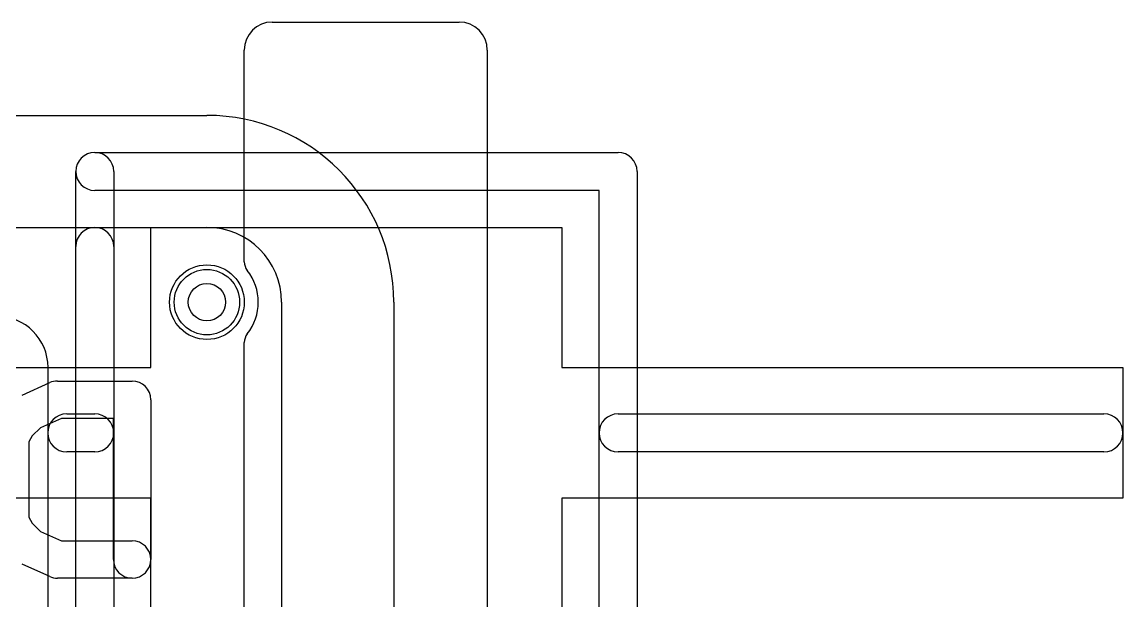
# Model space of a CAD drawing. Extents: x -3.9 to 29.3, y -3.9 to 20.
# Drawn here: x 23.41 to 29.3, y 11.1 to 14.2 of the extents above; entities that cross this region are included whole.
import ezdxf

# ---------------------------------------------------------------- set-up
doc = ezdxf.new("R2010")
doc.units = 0
for name, color, linetype in [('Hole', 1, 'CONTINUOUS'), ('L1', 3, 'CONTINUOUS'), ('L2', 3, 'CONTINUOUS'), ('L3', 3, 'CONTINUOUS'), ('L4', 3, 'CONTINUOUS'), ('Outline', 7, 'CONTINUOUS'), ('PartsArea-A', 111, 'CONTINUOUS'), ('PartsSilk-A', 221, 'CONTINUOUS'), ('PartsSilk-B', 221, 'CONTINUOUS'), ('Resist-A', 2, 'CONTINUOUS'), ('Resist-B', 2, 'CONTINUOUS'), ('Silk-A', 140, 'CONTINUOUS'), ('Silk-B', 140, 'CONTINUOUS')]:
    doc.layers.add(name, color=color, linetype=linetype)

msp = doc.modelspace()

# ---------------------------------------------------------------- linework, layer by layer
at = {"layer": 'Hole'}
msp.add_circle((24.4, 12.7), 0.1, dxfattribs=at)
at = {"layer": 'L1'}
for p, q in [((23.2, 13.1), (24.4, 13.1)), ((24.8, 12.7), (24.8, 1)), ((23.55004, 9.65), (23.55004, 12.35))]:
    msp.add_line(p, q, dxfattribs=at)
msp.add_circle((24.4, 12.7), 0.2, dxfattribs=at)
for centre, radius in [((24.4, 12.7), 0.4), ((23.275, 12.35), 0.27504)]:
    msp.add_arc(centre, radius, 0, 90, dxfattribs=at)
at = {"layer": 'L2'}
for p, q in [((23.2, 13.1), (24.4, 13.1)), ((24.8, 12.7), (24.8, 1))]:
    msp.add_line(p, q, dxfattribs=at)
msp.add_circle((24.4, 12.7), 0.2, dxfattribs=at)
msp.add_arc((24.4, 12.7), 0.4, 0, 90, dxfattribs=at)
at = {"layer": 'L3'}
for p, q in [((23.2, 13.1), (24.4, 13.1)), ((24.8, 12.7), (24.8, 1))]:
    msp.add_line(p, q, dxfattribs=at)
msp.add_circle((24.4, 12.7), 0.2, dxfattribs=at)
msp.add_arc((24.4, 12.7), 0.4, 0, 90, dxfattribs=at)
at = {"layer": 'L4'}
for p, q in [((23.2, 13.1), (24.4, 13.1)), ((24.8, 12.7), (24.8, 1))]:
    msp.add_line(p, q, dxfattribs=at)
msp.add_circle((24.4, 12.7), 0.2, dxfattribs=at)
msp.add_arc((24.4, 12.7), 0.4, 0, 90, dxfattribs=at)
at = {"layer": 'Outline'}
for p, q in [((23.2, 13.7), (24.4, 13.7)), ((25.4, 12.7), (25.4, 1))]:
    msp.add_line(p, q, dxfattribs=at)
msp.add_arc((24.4, 12.7), 1, 0, 90, dxfattribs=at)
at = {"layer": 'PartsArea-A'}
for p, q in [((24.1, 12.35), (24.1, 13.1)), ((24.1, 13.1), (26.3, 13.1)), ((26.3, 13.1), (26.3, 12.35)), ((23.35, 12.35), (24.1, 12.35)), ((26.3, 12.35), (29.3, 12.35)), ((29.3, 12.35), (29.3, 11.65)), ((24.1, 11.65), (23.35, 11.65)), ((24.1, 10.35), (24.1, 11.65)), ((29.3, 11.65), (26.3, 11.65)), ((26.3, 11.65), (26.3, 10.35))]:
    msp.add_line(p, q, dxfattribs=at)
at = {"layer": 'PartsSilk-A'}
for p, q in [((23.8, 13.5016), (26.6, 13.5016)), ((23.6984, 4.6), (23.6984, 13.4)), ((23.9016, 13.4), (23.9016, 4.7016)), ((26.7016, 13.4), (26.7016, 4.6)), ((26.4984, 13.2984), (23.8, 13.2984)), ((26.4984, 4.7016), (26.4984, 13.2984)), ((23.65, 12.1016), (23.8, 12.1016)), ((26.6, 12.1016), (29.2, 12.1016)), ((23.8, 11.8984), (23.65, 11.8984)), ((29.2, 11.8984), (26.6, 11.8984))]:
    msp.add_line(p, q, dxfattribs=at)
for centre, start, end in [((23.8, 13.4), 90, -90), ((23.8, 13.4), 0, 180), ((26.6, 13.4), 0, 90), ((23.65, 12), 90, -90), ((23.8, 12), -90, 90), ((26.6, 12), 90, -90), ((29.2, 12), -90, 90)]:
    msp.add_arc(centre, 0.1016, start, end, dxfattribs=at)
at = {"layer": 'PartsSilk-B'}
for p, q in [((23.41081, 12.2023), (23.55896, 12.26897)), ((23.6, 12.27778), (24, 12.27778)), ((24.1, 12.17778), (24.1, 11.32222)), ((23.62146, 12.07778), (23.5096, 12.02744)), ((23.9, 12.07778), (23.62146, 12.07778)), ((23.9, 11.32222), (23.9, 12.07778)), ((23.5096, 12.02744), (23.4658, 11.98363)), ((23.4658, 11.98363), (23.44815, 11.95186)), ((23.44815, 11.95186), (23.44815, 11.54814)), ((23.44815, 11.54814), (23.4658, 11.51637)), ((23.4658, 11.51637), (23.5096, 11.47256)), ((23.5096, 11.47256), (23.62146, 11.42222)), ((23.62146, 11.42222), (24, 11.42222)), ((23.55896, 11.23103), (23.41081, 11.2977)), ((24, 11.22222), (23.6, 11.22222))]:
    msp.add_line(p, q, dxfattribs=at)
for centre, start, end in [((23.6, 12.17778), 90, 114.230097), ((24, 12.17778), 0, 90), ((24, 11.32222), -90, 90), ((24, 11.32222), 180, 0), ((23.6, 11.32222), -114.230097, -90)]:
    msp.add_arc(centre, 0.1, start, end, dxfattribs=at)
at = {"layer": 'Resist-A'}
msp.add_circle((24.4, 12.7), 0.175, dxfattribs=at)
at = {"layer": 'Resist-B'}
msp.add_circle((24.4, 12.7), 0.175, dxfattribs=at)
at = {"layer": 'Silk-A'}
for p, q in [((24.75, 14.2), (25.75, 14.2)), ((24.6, 12.91651), (24.6, 14.05)), ((25.9, 14.05), (25.9, -0.35)), ((23.6984, 4.97327), (23.6984, 12.9984)), ((23.9016, 12.9984), (23.9016, 4.97327)), ((24.6, 10.21651), (24.6, 12.48349)), ((23.65, 12.1016), (23.8, 12.1016)), ((23.8, 11.8984), (23.65, 11.8984))]:
    msp.add_line(p, q, dxfattribs=at)
for centre, radius, start, end in [((24.75, 14.05), 0.15, 90, 180), ((25.75, 14.05), 0.15, 0, 90), ((23.8, 12.9984), 0.1016, 0, 180), ((24.675, 12.91651), 0.075, 180, -141.783994), ((24.4, 12.7), 0.275, -38.213046, 38.213046), ((24.675, 12.48349), 0.075, 141.783994, 180), ((23.65, 12), 0.1016, 90, -90), ((23.8, 12), 0.1016, -90, 90)]:
    msp.add_arc(centre, radius, start, end, dxfattribs=at)
at = {"layer": 'Silk-B'}
for p, q in [((23.41081, 12.2023), (23.55896, 12.26897)), ((23.6, 12.27778), (24, 12.27778)), ((24.1, 12.17778), (24.1, 11.32222)), ((23.62146, 12.07778), (23.5096, 12.02744)), ((23.9, 12.07778), (23.62146, 12.07778)), ((23.9, 11.32222), (23.9, 12.07778)), ((23.5096, 12.02744), (23.4658, 11.98363)), ((23.4658, 11.98363), (23.44815, 11.95186)), ((23.44815, 11.95186), (23.44815, 11.54814)), ((23.44815, 11.54814), (23.4658, 11.51637)), ((23.4658, 11.51637), (23.5096, 11.47256)), ((23.5096, 11.47256), (23.62146, 11.42222)), ((23.62146, 11.42222), (24, 11.42222)), ((23.55896, 11.23103), (23.41081, 11.2977)), ((24, 11.22222), (23.6, 11.22222))]:
    msp.add_line(p, q, dxfattribs=at)
for centre, start, end in [((23.6, 12.17778), 90, 114.230097), ((24, 12.17778), 0, 90), ((24, 11.32222), -90, 90), ((24, 11.32222), 180, 0), ((23.6, 11.32222), -114.230097, -90)]:
    msp.add_arc(centre, 0.1, start, end, dxfattribs=at)

doc.saveas('drawing.dxf')
